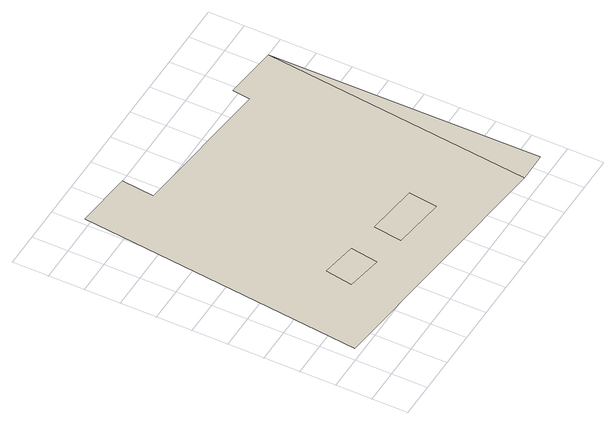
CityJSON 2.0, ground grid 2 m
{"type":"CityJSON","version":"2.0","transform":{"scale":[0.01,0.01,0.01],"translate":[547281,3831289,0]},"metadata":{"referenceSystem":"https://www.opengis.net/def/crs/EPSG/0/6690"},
"CityObjects":{
"building1":{"type":"Building","attributes":{"class":"3001","usage":"461","BuildingDetailAttribute.buildingStructureType":"611","BuildingDetailAttribute.buildingStructureOrgType":"9","BuildingDetailAttribute.detailedUsage":"461","BuildingDetailAttribute.specifiedBuildingCoverageRate":80,"BuildingDetailAttribute.surveyYear":2017,"BuildingIDAttribute.prefecture":"27","BuildingIDAttribute.city":"27119"},"geometry":[{"type":"MultiSurface","lod":"0","boundaries":[[[0,1,2,3]]]}]},
"building2":{"type":"Building","attributes":{"class":"3001","usage":"461","BuildingDetailAttribute.buildingStructureType":"611","BuildingDetailAttribute.buildingStructureOrgType":"9","BuildingDetailAttribute.detailedUsage":"461","BuildingDetailAttribute.specifiedBuildingCoverageRate":80,"BuildingDetailAttribute.surveyYear":2017,"BuildingIDAttribute.prefecture":"27","BuildingIDAttribute.city":"27119"},"geometry":[{"type":"MultiSurface","lod":"0","boundaries":[[[4,5,6,7]]]}]},
"building3":{"type":"Building","attributes":{"class":"3001","usage":"461","measuredHeight":4.2,"BuildingDetailAttribute.buildingStructureType":"611","BuildingDetailAttribute.buildingStructureOrgType":"9","BuildingDetailAttribute.detailedUsage":"461","BuildingDetailAttribute.specifiedBuildingCoverageRate":80,"BuildingDetailAttribute.surveyYear":2017,"BuildingIDAttribute.prefecture":"27","BuildingIDAttribute.city":"27119"},"geometry":[{"type":"MultiSurface","lod":"0","boundaries":[[[8,9,10,11,12,13,14,15],[6,5,4,7],[2,1,0,3]]]}]},
"building4":{"type":"Building","attributes":{"class":"3001","usage":"461"},"geometry":[{"type":"MultiSurface","lod":"0","boundaries":[[[8,16,15]]]}]}
},
"vertices":[
[683,594,0],[485,626,0],[460,474,0],[658,441,0],
[1160,532,0],[868,569,0],[848,409,0],[1140,372,0],
[1679,1602,0],[1375,1634,0],[1365,1534,0],[542,1620,0],[561,1803,0],[240,1837,0],[73,242,0],[1520,90,0],
[1686,91,0]
]}
